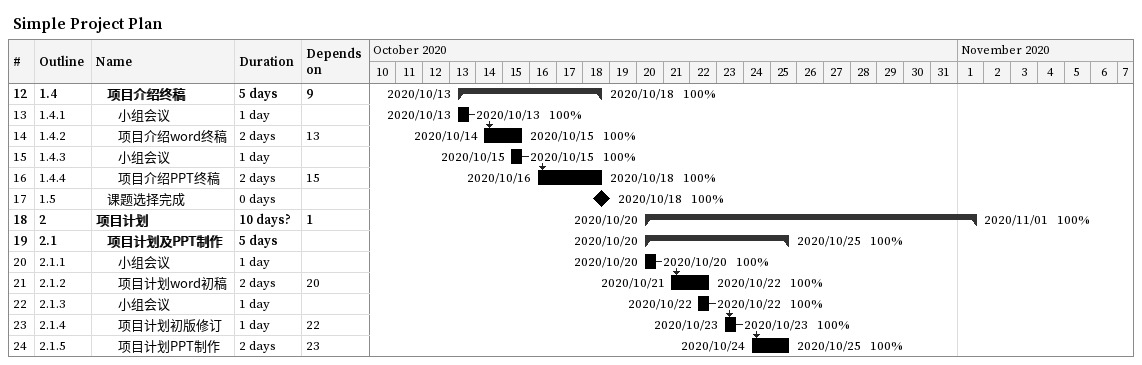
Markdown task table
Simple Project Plan

| ID | WBS | Task | Duration | Start | Finish | Predecessors | % complete |
|---|---|---|---|---|---|---|---|
| 12 | 1.4 | **项目介绍终稿** | 5d | 2020-10-13 | 2020-10-18 | 9 | 100 |
| 13 | 1.4.1 | 小组会议 | 1d | 2020-10-13 | 2020-10-13 |  | 100 |
| 14 | 1.4.2 | 项目介绍word终稿 | 2d | 2020-10-14 | 2020-10-15 | 13 | 100 |
| 15 | 1.4.3 | 小组会议 | 1d | 2020-10-15 | 2020-10-15 |  | 100 |
| 16 | 1.4.4 | 项目介绍PPT终稿 | 2d | 2020-10-16 | 2020-10-18 | 15 | 100 |
| 17 | 1.5 | 课题选择完成 | 0d | 2020-10-18 | 2020-10-18 |  | 100 |
| 18 | 2 | **项目计划** | 10d? | 2020-10-20 | 2020-11-01 | 1 | 100 |
| 19 | 2.1 | **项目计划及PPT制作** | 5d | 2020-10-20 | 2020-10-25 |  | 100 |
| 20 | 2.1.1 | 小组会议 | 1d | 2020-10-20 | 2020-10-20 |  | 100 |
| 21 | 2.1.2 | 项目计划word初稿 | 2d | 2020-10-21 | 2020-10-22 | 20 | 100 |
| 22 | 2.1.3 | 小组会议 | 1d | 2020-10-22 | 2020-10-22 |  | 100 |
| 23 | 2.1.4 | 项目计划初版修订 | 1d | 2020-10-23 | 2020-10-23 | 22 | 100 |
| 24 | 2.1.5 | 项目计划PPT制作 | 2d | 2020-10-24 | 2020-10-25 | 23 | 100 |
